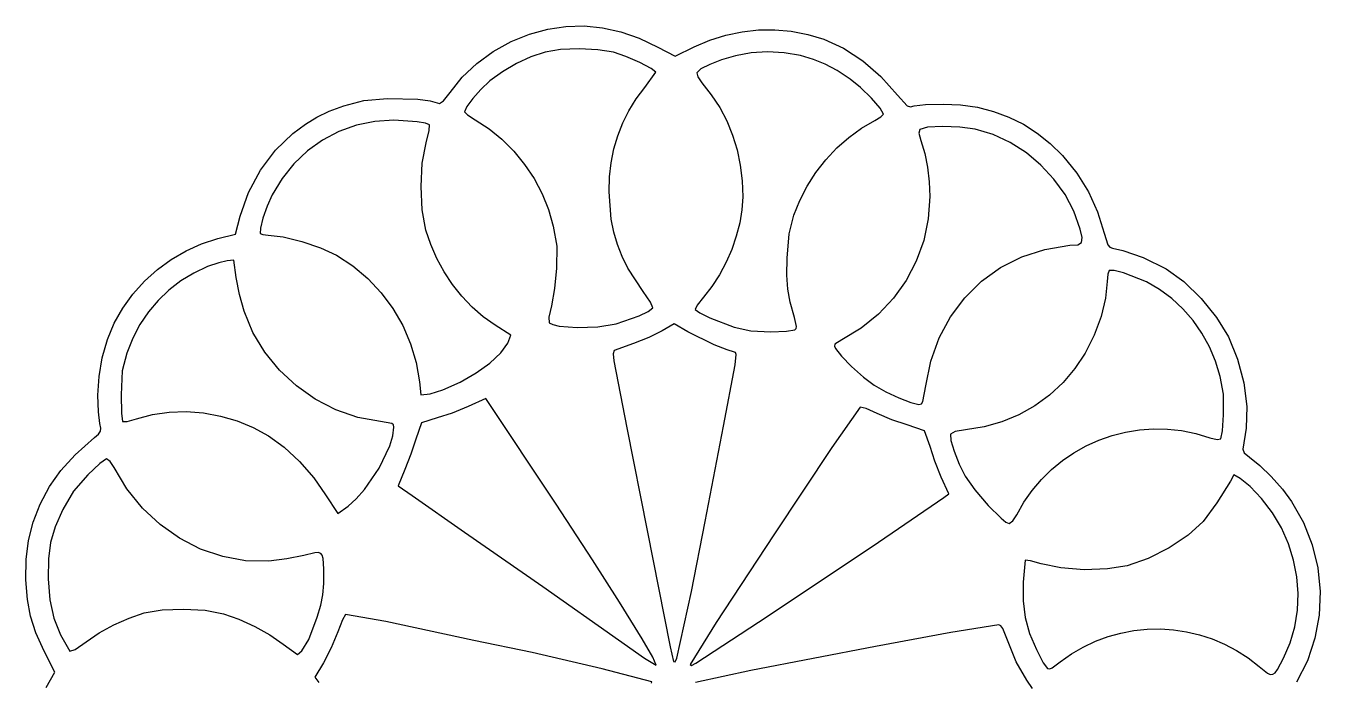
# Model space of a CAD drawing. Extents: x 0 to 11.6, y 0.2 to 11.9.
# Drawn here: x 0.02 to 11.62, y 6.07 to 11.94 of the extents above; entities that cross this region are included whole.
import ezdxf

# ---------------------------------------------------------------- set-up
doc = ezdxf.new("R2010")
doc.units = 0

msp = doc.modelspace()

# ---------------------------------------------------------------- linework, layer by layer
at = {"layer": 'Layer 1', "color": 7, "linetype": 'CONTINUOUS'}
for p, q in [((4.368936, 11.80332), (4.532538, 11.869558)), ((4.532538, 11.869558), (4.695777, 11.915155)), ((4.695777, 11.915155), (4.858959, 11.940097)), ((4.858959, 11.940097), (5.022392, 11.944375)), ((5.022392, 11.944375), (5.186381, 11.927976)), ((5.186381, 11.927976), (5.351233, 11.890889)), ((5.351233, 11.890889), (5.517256, 11.833103)), ((6.15063, 11.816652), (6.293546, 11.861984)), ((6.293546, 11.861984), (6.438675, 11.892636)), ((6.438675, 11.892636), (6.585304, 11.908569)), ((6.585304, 11.908569), (6.732721, 11.90974)), ((6.732721, 11.90974), (6.880213, 11.896107)), ((6.880213, 11.896107), (7.027067, 11.86763)), ((7.027067, 11.86763), (7.172572, 11.824267)), ((4.206337, 11.714465), (4.368936, 11.80332)), ((4.81152, 11.731708), (4.672548, 11.708671)), ((4.978174, 11.739259), (4.81152, 11.731708)), ((5.145544, 11.731353), (4.978174, 11.739259)), ((5.286664, 11.708018), (5.145544, 11.731353)), ((5.517256, 11.833103), (5.684754, 11.754606)), ((5.684754, 11.754606), (5.839005, 11.673187)), ((5.839005, 11.673187), (6.01064, 11.756683)), ((6.01064, 11.756683), (6.15063, 11.816652)), ((7.172572, 11.824267), (7.348019, 11.744826)), ((7.348019, 11.744826), (7.520334, 11.632393)), ((3.929985, 11.484444), (4.05933, 11.607599)), ((4.05933, 11.607599), (4.206337, 11.714465)), ((4.416218, 11.606365), (4.291201, 11.533248)), ((4.5459, 11.666178), (4.416218, 11.606365)), ((4.672548, 11.708671), (4.5459, 11.666178)), ((5.397255, 11.670347), (5.286664, 11.708018)), ((5.521939, 11.616498), (5.397255, 11.670347)), ((5.623812, 11.563823), (5.521939, 11.616498)), ((6.25562, 11.640822), (6.148344, 11.599368)), ((6.379422, 11.677682), (6.25562, 11.640822)), ((6.519848, 11.703803), (6.379422, 11.677682)), ((6.66631, 11.71253), (6.519848, 11.703803)), ((6.814986, 11.703864), (6.66631, 11.71253)), ((6.96205, 11.677803), (6.814986, 11.703864)), ((7.079832, 11.644561), (6.96205, 11.677803)), ((7.185371, 11.602374), (7.079832, 11.644561)), ((7.520334, 11.632393), (7.684089, 11.491065)), ((4.291201, 11.533248), (4.178548, 11.450846)), ((5.566843, 11.393224), (5.665971, 11.529674)), ((5.665971, 11.529674), (5.623812, 11.563823)), ((6.070279, 11.558926), (6.03411, 11.525101)), ((6.03411, 11.525101), (6.041297, 11.487857)), ((6.148344, 11.599368), (6.070279, 11.558926)), ((7.290892, 11.545505), (7.185371, 11.602374)), ((7.408616, 11.468218), (7.290892, 11.545505)), ((7.684089, 11.491065), (7.83386, 11.324939)), ((3.820368, 11.34672), (3.929985, 11.484444)), ((4.097083, 11.375824), (4.023625, 11.294902)), ((4.178548, 11.450846), (4.097083, 11.375824)), ((5.490586, 11.29106), (5.566843, 11.393224)), ((6.041297, 11.487857), (6.077476, 11.435555)), ((6.077476, 11.435555), (6.163237, 11.328052)), ((7.501892, 11.391941), (7.408616, 11.468218)), ((7.599279, 11.29655), (7.501892, 11.391941)), ((2.86918, 11.22895), (3.047574, 11.277457)), ((3.047574, 11.277457), (3.259916, 11.294585)), ((3.259916, 11.294585), (3.532149, 11.288104)), ((3.532149, 11.288104), (3.641908, 11.2729)), ((3.641908, 11.2729), (3.724536, 11.250624)), ((3.724536, 11.250624), (3.761567, 11.272999)), ((3.761567, 11.272999), (3.820368, 11.34672)), ((4.023625, 11.294902), (3.970506, 11.222972)), ((5.424773, 11.184973), (5.490586, 11.29106)), ((6.163237, 11.328052), (6.23799, 11.213643)), ((7.67593, 11.208266), (7.599279, 11.29655)), ((7.83386, 11.324939), (7.920188, 11.228701)), ((2.626829, 11.127415), (2.736571, 11.179603)), ((2.736571, 11.179603), (2.86918, 11.22895)), ((3.970506, 11.222972), (3.95006, 11.174927)), ((3.95006, 11.174927), (3.977915, 11.146768)), ((3.977915, 11.146768), (4.044886, 11.103782)), ((5.369355, 11.074829), (5.424773, 11.184973)), ((6.23799, 11.213643), (6.301544, 11.092865)), ((7.707002, 11.153309), (7.67593, 11.208266)), ((7.684452, 11.130108), (7.707002, 11.153309)), ((7.920188, 11.228701), (7.948116, 11.220372)), ((7.948116, 11.220372), (7.982781, 11.227518)), ((7.982781, 11.227518), (8.082552, 11.239293)), ((8.082552, 11.239293), (8.240795, 11.24419)), ((8.240795, 11.24419), (8.397677, 11.236877)), ((8.397677, 11.236877), (8.548348, 11.214994)), ((8.548348, 11.214994), (8.692612, 11.178625)), ((8.692612, 11.178625), (8.830273, 11.127854)), ((2.411462, 10.979355), (2.523833, 11.063596)), ((2.523833, 11.063596), (2.626829, 11.127415)), ((2.981191, 11.053752), (2.824485, 10.997746)), ((3.14575, 11.087861), (2.981191, 11.053752)), ((3.316255, 11.098906), (3.14575, 11.087861)), ((3.525062, 11.086006), (3.316255, 11.098906)), ((3.598958, 11.073003), (3.525062, 11.086006)), ((3.636885, 11.057644), (3.598958, 11.073003)), ((3.631885, 11.006208), (3.636885, 11.057644)), ((4.044886, 11.103782), (4.169764, 11.023527)), ((5.324288, 10.96049), (5.369355, 11.074829)), ((6.301544, 11.092865), (6.353706, 10.966253)), ((7.396239, 10.946058), (7.510475, 11.028878)), ((7.510475, 11.028878), (7.630237, 11.097859)), ((7.630237, 11.097859), (7.684452, 11.130108)), ((8.102885, 11.035804), (8.031843, 11.016328)), ((8.237075, 11.04292), (8.102885, 11.035804)), ((8.392742, 11.037441), (8.237075, 11.04292)), ((8.528217, 11.019131), (8.392742, 11.037441)), ((8.830273, 11.127854), (8.961135, 11.062766)), ((8.961135, 11.062766), (9.085005, 10.983445)), ((2.256469, 10.831168), (2.411462, 10.979355)), ((2.677535, 10.921011), (2.542246, 10.824715)), ((2.824485, 10.997746), (2.677535, 10.921011)), ((3.605101, 10.897305), (3.631885, 11.006208)), ((4.169764, 11.023527), (4.286255, 10.929122)), ((4.286255, 10.929122), (4.393226, 10.822109)), ((5.289524, 10.841822), (5.324288, 10.96049)), ((6.353706, 10.966253), (6.394283, 10.834344)), ((7.288906, 10.85101), (7.396239, 10.946058)), ((8.031843, 11.016328), (8.024825, 10.982809)), ((8.024825, 10.982809), (8.041805, 10.917817)), ((8.041805, 10.917817), (8.076362, 10.802596)), ((8.68982, 10.970421), (8.528217, 11.019131)), ((8.843769, 10.899077), (8.68982, 10.970421)), ((9.085005, 10.983445), (9.201686, 10.889975)), ((2.122254, 10.652687), (2.256469, 10.831168)), ((2.542246, 10.824715), (2.420523, 10.710025)), ((3.57149, 10.715601), (3.605101, 10.897305)), ((4.393226, 10.822109), (4.489546, 10.704025)), ((5.265017, 10.718689), (5.289524, 10.841822)), ((6.394283, 10.834344), (6.423084, 10.697674)), ((7.189854, 10.745343), (7.288906, 10.85101)), ((8.076362, 10.802596), (8.101624, 10.678631)), ((8.987639, 10.807401), (8.843769, 10.899077)), ((9.119003, 10.697694), (8.987639, 10.807401)), ((9.201686, 10.889975), (9.310983, 10.782441)), ((2.420523, 10.710025), (2.31427, 10.578109)), ((3.560109, 10.505988), (3.57149, 10.715601)), ((4.489546, 10.704025), (4.574081, 10.576411)), ((5.250721, 10.590954), (5.265017, 10.718689)), ((6.423084, 10.697674), (6.439916, 10.55678)), ((7.100459, 10.630668), (7.189854, 10.745343)), ((8.101624, 10.678631), (8.117102, 10.54897)), ((9.235435, 10.57226), (9.119003, 10.697694)), ((9.310983, 10.782441), (9.440513, 10.624267)), ((2.01465, 10.453032), (2.122254, 10.652687)), ((2.31427, 10.578109), (2.225392, 10.430134)), ((4.574081, 10.576411), (4.645697, 10.440805)), ((5.246588, 10.458484), (5.250721, 10.590954)), ((7.022099, 10.508595), (7.100459, 10.630668)), ((9.334509, 10.4334), (9.235435, 10.57226)), ((9.440513, 10.624267), (9.545574, 10.456946)), ((1.939491, 10.241328), (2.01465, 10.453032)), ((3.570992, 10.296533), (3.560109, 10.505988)), ((5.26546, 10.212064), (5.246588, 10.458484)), ((6.439916, 10.55678), (6.444586, 10.412197)), ((6.95615, 10.380733), (7.022099, 10.508595)), ((8.117102, 10.54897), (8.122306, 10.416663)), ((9.545574, 10.456946), (9.627146, 10.278661)), ((2.180145, 10.328564), (2.142544, 10.221869)), ((2.225392, 10.430134), (2.180145, 10.328564)), ((4.645697, 10.440805), (4.703262, 10.298747)), ((6.444586, 10.412197), (6.437218, 10.297522)), ((6.90399, 10.248694), (6.95615, 10.380733)), ((8.122306, 10.416663), (8.10822, 10.215368)), ((9.413798, 10.283417), (9.334509, 10.4334)), ((1.896479, 10.079297), (1.939491, 10.241328)), ((2.142544, 10.221869), (2.119693, 10.133035)), ((3.604172, 10.115301), (3.570992, 10.296533)), ((4.703262, 10.298747), (4.745643, 10.151776)), ((5.288261, 10.097335), (5.26546, 10.212064)), ((6.437218, 10.297522), (6.417874, 10.179727)), ((6.861213, 10.081738), (6.90399, 10.248694)), ((8.10822, 10.215368), (8.067175, 10.021266)), ((9.470876, 10.124613), (9.413798, 10.283417)), ((9.627146, 10.278661), (9.686211, 10.087595)), ((2.119693, 10.133035), (2.118699, 10.085045)), ((3.647101, 9.985724), (3.604172, 10.115301)), ((4.745643, 10.151776), (4.776529, 9.97249)), ((5.320469, 9.986797), (5.288261, 10.097335)), ((6.417874, 10.179727), (6.387295, 10.0607)), ((9.488368, 10.047468), (9.470876, 10.124613)), ((1.453775, 9.930014), (1.593029, 9.992519)), ((1.593029, 9.992519), (1.737209, 10.038556)), ((1.737209, 10.038556), (1.896479, 10.079297)), ((2.118699, 10.085045), (2.143112, 10.074523)), ((2.143112, 10.074523), (2.188878, 10.070146)), ((2.188878, 10.070146), (2.323636, 10.054667)), ((2.323636, 10.054667), (2.490146, 10.013866)), ((2.490146, 10.013866), (2.659579, 9.956192)), ((3.701475, 9.860671), (3.647101, 9.985724)), ((5.362457, 9.879353), (5.320469, 9.986797)), ((6.387295, 10.0607), (6.346221, 9.94233)), ((6.84414, 9.865111), (6.861213, 10.081738)), ((8.067175, 10.021266), (8.000547, 9.836591)), ((9.15198, 9.942843), (9.377757, 9.979985)), ((9.377757, 9.979985), (9.447924, 9.984652)), ((9.447924, 9.984652), (9.482756, 10.00398)), ((9.482756, 10.00398), (9.488368, 10.047468)), ((9.686211, 10.087595), (9.719124, 9.982829)), ((9.719124, 9.982829), (9.736587, 9.961696)), ((1.321013, 9.852321), (1.453775, 9.930014)), ((2.659579, 9.956192), (2.803108, 9.890095)), ((2.803108, 9.890095), (2.949247, 9.795595)), ((4.776529, 9.97249), (4.775852, 9.775571)), ((5.4146, 9.773906), (5.362457, 9.879353)), ((6.346221, 9.94233), (6.295395, 9.826502)), ((6.841644, 9.711633), (6.84414, 9.865111)), ((8.756872, 9.780124), (8.94619, 9.876235)), ((8.94619, 9.876235), (9.15198, 9.942843)), ((9.736587, 9.961696), (9.759576, 9.952455)), ((9.759576, 9.952455), (9.851891, 9.933319)), ((9.851891, 9.933319), (10.035394, 9.868677)), ((10.035394, 9.868677), (10.240855, 9.767673)), ((1.081221, 9.656478), (1.196306, 9.760716)), ((1.196306, 9.760716), (1.321013, 9.852321)), ((1.646703, 9.788015), (1.521892, 9.730101)), ((1.747179, 9.82269), (1.646703, 9.788015)), ((1.823211, 9.839787), (1.747179, 9.82269)), ((1.881836, 9.844368), (1.823211, 9.839787)), ((1.903474, 9.690839), (1.881836, 9.844368)), ((2.949247, 9.795595), (3.083206, 9.682937)), ((3.766547, 9.741167), (3.701475, 9.860671)), ((4.775852, 9.775571), (4.758196, 9.592509)), ((5.550841, 9.564616), (5.4146, 9.773906)), ((6.295395, 9.826502), (6.235555, 9.715105)), ((8.000547, 9.836591), (7.909715, 9.663582)), ((8.586143, 9.65694), (8.756872, 9.780124)), ((9.730208, 9.754204), (9.717284, 9.720262)), ((9.775945, 9.753951), (9.730208, 9.754204)), ((9.860054, 9.732625), (9.775945, 9.753951)), ((10.240855, 9.767673), (10.398852, 9.653675)), ((0.97732, 9.540885), (1.081221, 9.656478)), ((1.405895, 9.660033), (1.299198, 9.578332)), ((1.521892, 9.730101), (1.405895, 9.660033)), ((1.932991, 9.538475), (1.903474, 9.690839)), ((3.083206, 9.682937), (3.203466, 9.554441)), ((3.841571, 9.628234), (3.766547, 9.741167)), ((6.235555, 9.715105), (6.167443, 9.610026)), ((6.849676, 9.58698), (6.841644, 9.711633)), ((7.909715, 9.663582), (7.796053, 9.504473)), ((8.436123, 9.509114), (8.586143, 9.65694)), ((9.711908, 9.654538), (9.697729, 9.506388)), ((9.717284, 9.720262), (9.711908, 9.654538)), ((10.06406, 9.651224), (9.860054, 9.732625)), ((10.182409, 9.582825), (10.06406, 9.651224)), ((10.398852, 9.653675), (10.554834, 9.503098)), ((0.886171, 9.415215), (0.97732, 9.540885)), ((1.299198, 9.578332), (1.202287, 9.485516)), ((1.973569, 9.387748), (1.932991, 9.538475)), ((3.203466, 9.554441), (3.308511, 9.412423)), ((3.925798, 9.522897), (3.841571, 9.628234)), ((4.018483, 9.426179), (3.925798, 9.522897)), ((4.758196, 9.592509), (4.729108, 9.437987)), ((5.616569, 9.468163), (5.550841, 9.564616)), ((6.167443, 9.610026), (6.0918, 9.513153)), ((6.870987, 9.468347), (6.849676, 9.58698)), ((10.291993, 9.501897), (10.182409, 9.582825)), ((0.809336, 9.280745), (0.886171, 9.415215)), ((1.202287, 9.485516), (1.115649, 9.382106)), ((3.308511, 9.412423), (3.396822, 9.2592)), ((4.118879, 9.339104), (4.018483, 9.426179)), ((4.729108, 9.437987), (4.706756, 9.334388)), ((5.596557, 9.386343), (5.63778, 9.418131)), ((5.63778, 9.418131), (5.616569, 9.468163)), ((6.035659, 9.441256), (6.016989, 9.403776)), ((6.016989, 9.403776), (6.060813, 9.372818)), ((6.0918, 9.513153), (6.035659, 9.441256)), ((6.908327, 9.332929), (6.870987, 9.468347)), ((7.796053, 9.504473), (7.66094, 9.3615)), ((8.308933, 9.339076), (8.436123, 9.509114)), ((9.697729, 9.506388), (9.657779, 9.341689)), ((10.39211, 9.409339), (10.291993, 9.501897)), ((10.482057, 9.306049), (10.39211, 9.409339)), ((10.554834, 9.503098), (10.693794, 9.332294)), ((1.115649, 9.382106), (1.039768, 9.268621)), ((2.052316, 9.19715), (1.973569, 9.387748)), ((4.226238, 9.262695), (4.118879, 9.339104)), ((4.706756, 9.334388), (4.709198, 9.28572)), ((4.709198, 9.28572), (4.742286, 9.268375)), ((5.309136, 9.274226), (5.515984, 9.346484)), ((5.515984, 9.346484), (5.596557, 9.386343)), ((6.060813, 9.372818), (6.150309, 9.328841)), ((6.150309, 9.328841), (6.36869, 9.245708)), ((6.92801, 9.250717), (6.908327, 9.332929)), ((7.66094, 9.3615), (7.505752, 9.236901)), ((8.20669, 9.149257), (8.308933, 9.339076)), ((9.657779, 9.341689), (9.595943, 9.173157)), ((10.561133, 9.192926), (10.482057, 9.306049)), ((10.693794, 9.332294), (10.800728, 9.157614)), ((0.748401, 9.134154), (0.809336, 9.280745)), ((1.039768, 9.268621), (0.975131, 9.145581)), ((2.158944, 9.020304), (2.052316, 9.19715)), ((3.396822, 9.2592), (3.466882, 9.09709)), ((4.364698, 9.172507), (4.226238, 9.262695)), ((4.338538, 9.101732), (4.364698, 9.172507)), ((4.742286, 9.268375), (4.798793, 9.255355)), ((4.798793, 9.255355), (4.959168, 9.242734)), ((4.959168, 9.242734), (5.144543, 9.248731)), ((5.144543, 9.248731), (5.309136, 9.274226)), ((5.723089, 9.212476), (5.602685, 9.153603)), ((5.830859, 9.275638), (5.723089, 9.212476)), ((5.951615, 9.204242), (5.830859, 9.275638)), ((6.189588, 9.087144), (5.951615, 9.204242)), ((6.36869, 9.245708), (6.517331, 9.213818)), ((6.517331, 9.213818), (6.695517, 9.204403)), ((6.695517, 9.204403), (6.83717, 9.208793)), ((6.83717, 9.208793), (6.911419, 9.220317)), ((6.911419, 9.220317), (6.92416, 9.232261)), ((6.92416, 9.232261), (6.92801, 9.250717)), ((7.505752, 9.236901), (7.331866, 9.13291)), ((9.595943, 9.173157), (9.516104, 9.013506)), ((10.628636, 9.070869), (10.561133, 9.192926)), ((0.702262, 8.971498), (0.748401, 9.134154)), ((0.975131, 9.145581), (0.922225, 9.013506)), ((3.466882, 9.09709), (3.517174, 8.928411)), ((4.27464, 9.014409), (4.338538, 9.101732)), ((5.464538, 9.100753), (5.293441, 9.037029)), ((5.602685, 9.153603), (5.464538, 9.100753)), ((6.304056, 9.041086), (6.189588, 9.087144)), ((7.270037, 9.093562), (7.266577, 9.07648)), ((7.266577, 9.07648), (7.276134, 9.053603)), ((7.331866, 9.13291), (7.270037, 9.093562)), ((7.276134, 9.053603), (7.329278, 8.985059)), ((8.131516, 8.942086), (8.20669, 9.149257)), ((10.683864, 8.940776), (10.628636, 9.070869)), ((10.800728, 9.157614), (10.881803, 8.959921)), ((0.673117, 8.802463), (0.702262, 8.971498)), ((0.922225, 9.013506), (0.880872, 8.854616)), ((2.290092, 8.859926), (2.158944, 9.020304)), ((4.177719, 8.923733), (4.27464, 9.014409)), ((5.293441, 9.037029), (5.281827, 9.006884)), ((5.281827, 9.006884), (5.288397, 8.945437)), ((5.288397, 8.945437), (5.40515, 8.345204)), ((6.371218, 9.022537), (6.304056, 9.041086)), ((6.380335, 9.017781), (6.371218, 9.022537)), ((6.376579, 8.907841), (6.384747, 9.000296)), ((6.384747, 9.000296), (6.380335, 9.017781)), ((7.329278, 8.985059), (7.420512, 8.892935)), ((8.08553, 8.719995), (8.131516, 8.942086)), ((9.516104, 9.013506), (9.42381, 8.874231)), ((10.726116, 8.803545), (10.683864, 8.940776)), ((10.881803, 8.959921), (10.937003, 8.747692)), ((0.880872, 8.854616), (0.87151, 8.64027)), ((2.442398, 8.718733), (2.290092, 8.859926)), ((3.517174, 8.928411), (3.546179, 8.755479)), ((3.911794, 8.754294), (4.054522, 8.835197)), ((4.054522, 8.835197), (4.177719, 8.923733)), ((6.272134, 8.35791), (6.376579, 8.907841)), ((7.420512, 8.892935), (7.526676, 8.799054)), ((9.42381, 8.874231), (9.316846, 8.748467)), ((0.663166, 8.636737), (0.673117, 8.802463)), ((2.6125, 8.59944), (2.442398, 8.718733)), ((3.546179, 8.755479), (3.558106, 8.639062)), ((3.754751, 8.684667), (3.911794, 8.754294)), ((7.526676, 8.799054), (7.624607, 8.725241)), ((7.624607, 8.725241), (7.726533, 8.666907)), ((8.060599, 8.579875), (8.08553, 8.719995)), ((9.316846, 8.748467), (9.196542, 8.637066)), ((10.754386, 8.646469), (10.726116, 8.803545)), ((10.937003, 8.747692), (10.963395, 8.536175)), ((0.668324, 8.48645), (0.663166, 8.636737)), ((0.87151, 8.64027), (0.874402, 8.475069)), ((2.797036, 8.504763), (2.6125, 8.59944)), ((3.558106, 8.639062), (3.641194, 8.649716)), ((3.641194, 8.649716), (3.754751, 8.684667)), ((4.141497, 8.607106), (3.983403, 8.535031)), ((4.771656, 7.658839), (4.141497, 8.607106)), ((7.726533, 8.666907), (7.844045, 8.611643)), ((7.844045, 8.611643), (7.951946, 8.570253)), ((9.196542, 8.637066), (9.064226, 8.54088)), ((10.75665, 8.460764), (10.754386, 8.646469)), ((0.68012, 8.382325), (0.668324, 8.48645)), ((0.874402, 8.475069), (0.882843, 8.399089)), ((1.153291, 8.462853), (1.302522, 8.484226)), ((1.302522, 8.484226), (1.454918, 8.488964)), ((1.454918, 8.488964), (1.608425, 8.477332)), ((1.608425, 8.477332), (1.76099, 8.449593)), ((2.992644, 8.43742), (2.797036, 8.504763)), ((3.839797, 8.475315), (3.70622, 8.432952)), ((3.983403, 8.535031), (3.839797, 8.475315)), ((7.498401, 8.527986), (7.244886, 8.167766)), ((7.552931, 8.515649), (7.498401, 8.527986)), ((7.650144, 8.472984), (7.552931, 8.515649)), ((7.781607, 8.416405), (7.650144, 8.472984)), ((7.951946, 8.570253), (8.025041, 8.553541)), ((8.025041, 8.553541), (8.046173, 8.558056)), ((8.046173, 8.558056), (8.060599, 8.579875)), ((9.064226, 8.54088), (8.92123, 8.460759)), ((10.963395, 8.536175), (10.958041, 8.340615)), ((0.687904, 8.341312), (0.68012, 8.382325)), ((0.882843, 8.399089), (0.925096, 8.401445)), ((0.925096, 8.401445), (1.009279, 8.424582)), ((1.009279, 8.424582), (1.153291, 8.462853)), ((1.76099, 8.449593), (1.910559, 8.406012)), ((1.910559, 8.406012), (2.055079, 8.346854)), ((3.195962, 8.400125), (2.992644, 8.43742)), ((3.297867, 8.383127), (3.195962, 8.400125)), ((3.314145, 8.369607), (3.297867, 8.383127)), ((3.317781, 8.348282), (3.314145, 8.369607)), ((3.563178, 8.388175), (3.51323, 8.24211)), ((3.70622, 8.432952), (3.563178, 8.388175)), ((6.108928, 7.50531), (6.272134, 8.35791)), ((7.918483, 8.370613), (7.781607, 8.416405)), ((8.075821, 8.316829), (7.918483, 8.370613)), ((8.768882, 8.397556), (8.608512, 8.352122)), ((8.92123, 8.460759), (8.768882, 8.397556)), ((10.746326, 8.317051), (10.75665, 8.460764)), ((0.459774, 8.100892), (0.631668, 8.25589)), ((0.631668, 8.25589), (0.667584, 8.288287)), ((0.667584, 8.288287), (0.685028, 8.313364)), ((0.685028, 8.313364), (0.687904, 8.341312)), ((2.055079, 8.346854), (2.192495, 8.272381)), ((2.192495, 8.272381), (2.333691, 8.17025)), ((3.280471, 8.1822), (3.307893, 8.271807)), ((3.307893, 8.271807), (3.317781, 8.348282)), ((3.51323, 8.24211), (3.470341, 8.108171)), ((5.40515, 8.345204), (5.587649, 7.42403)), ((8.124057, 8.176604), (8.075821, 8.316829)), ((8.348296, 8.309671), (8.30863, 8.288523)), ((8.30863, 8.288523), (8.31213, 8.231608)), ((8.441451, 8.325309), (8.348296, 8.309671)), ((8.608512, 8.352122), (8.441451, 8.325309)), ((9.637788, 8.233606), (9.755881, 8.274933)), ((9.755881, 8.274933), (9.877243, 8.305838)), ((9.877243, 8.305838), (10.00112, 8.326021)), ((10.00112, 8.326021), (10.126758, 8.33518)), ((10.126758, 8.33518), (10.253402, 8.333013)), ((10.253402, 8.333013), (10.380298, 8.319219)), ((10.380298, 8.319219), (10.506692, 8.293497)), ((10.506692, 8.293497), (10.631829, 8.255545)), ((10.631829, 8.255545), (10.697402, 8.238358)), ((10.697402, 8.238358), (10.730906, 8.24615)), ((10.730906, 8.24615), (10.746326, 8.317051)), ((10.958041, 8.340615), (10.930072, 8.153684)), ((2.333691, 8.17025), (2.471553, 8.04221)), ((3.184369, 7.983078), (3.280471, 8.1822)), ((7.244886, 8.167766), (6.722226, 7.385699)), ((8.166461, 8.044745), (8.124057, 8.176604)), ((8.31213, 8.231608), (8.340081, 8.134548)), ((8.340081, 8.134548), (8.384817, 8.019689)), ((9.414429, 8.120896), (9.52372, 8.18216)), ((9.52372, 8.18216), (9.637788, 8.233606)), ((10.930072, 8.153684), (10.940892, 8.1206)), ((0.330456, 7.960682), (0.459774, 8.100892)), ((0.679162, 8.023608), (0.571897, 7.923515)), ((0.740958, 8.065239), (0.679162, 8.023608)), ((0.773094, 8.042984), (0.740958, 8.065239)), ((0.809171, 7.988475), (0.773094, 8.042984)), ((2.471553, 8.04221), (2.597704, 7.896935)), ((3.470341, 8.108171), (3.414047, 7.970514)), ((8.223995, 7.902622), (8.166461, 8.044745)), ((8.384817, 8.019689), (8.438674, 7.909377)), ((9.213202, 7.970119), (9.310672, 8.050115)), ((9.310672, 8.050115), (9.414429, 8.120896)), ((10.940892, 8.1206), (10.989434, 8.079566)), ((10.989434, 8.079566), (11.079925, 8.007437)), ((11.079925, 8.007437), (11.1832, 7.906622)), ((0.230455, 7.818962), (0.330456, 7.960682)), ((0.571897, 7.923515), (0.443678, 7.77611)), ((0.923915, 7.796548), (0.809171, 7.988475)), ((2.597704, 7.896935), (2.703766, 7.743098)), ((3.052163, 7.789901), (3.184369, 7.983078)), ((3.414047, 7.970514), (3.355622, 7.824156)), ((8.292302, 7.753188), (8.223995, 7.902622)), ((8.438674, 7.909377), (8.524404, 7.787267)), ((9.122774, 7.881209), (9.213202, 7.970119)), ((10.849449, 7.923008), (10.81803, 7.865036)), ((10.905848, 7.890266), (10.849449, 7.923008)), ((11.1832, 7.906622), (11.283562, 7.793601)), ((0.146512, 7.659428), (0.230455, 7.818962)), ((0.443678, 7.77611), (0.34917, 7.611942)), ((1.062062, 7.625475), (0.923915, 7.796548)), ((2.979612, 7.707725), (3.052163, 7.789901)), ((3.355622, 7.824156), (3.480442, 7.737006)), ((8.524404, 7.787267), (8.644727, 7.648399)), ((8.96606, 7.677855), (9.040142, 7.783687)), ((9.040142, 7.783687), (9.122774, 7.881209)), ((10.81803, 7.865036), (10.69566, 7.671225)), ((10.995579, 7.819439), (10.905848, 7.890266)), ((11.096701, 7.710557), (10.995579, 7.819439)), ((11.283562, 7.793601), (11.365318, 7.684854)), ((0.083599, 7.499294), (0.146512, 7.659428)), ((2.703766, 7.743098), (2.813691, 7.577621)), ((2.906542, 7.641654), (2.979612, 7.707725)), ((3.480442, 7.737006), (3.95006, 7.407651)), ((7.60489, 7.280851), (8.248008, 7.718313)), ((8.248008, 7.718313), (8.292302, 7.753188)), ((8.901284, 7.564013), (8.96606, 7.677855)), ((10.69566, 7.671225), (10.574269, 7.50531)), ((11.19456, 7.581169), (11.096701, 7.710557)), ((11.365318, 7.684854), (11.472904, 7.495092)), ((0.34917, 7.611942), (0.280545, 7.456166)), ((1.220266, 7.477279), (1.062062, 7.625475)), ((2.813691, 7.577621), (2.906542, 7.641654)), ((5.09647, 7.162128), (4.771656, 7.658839)), ((8.644727, 7.648399), (8.760654, 7.534488)), ((8.865178, 7.509764), (8.901284, 7.564013)), ((11.274501, 7.448823), (11.19456, 7.581169)), ((0.041506, 7.335043), (0.083599, 7.499294)), ((0.280545, 7.456166), (0.23913, 7.316206)), ((1.39518, 7.353983), (1.220266, 7.477279)), ((5.983985, 6.877186), (6.108928, 7.50531)), ((8.760654, 7.534488), (8.804787, 7.499927)), ((8.804787, 7.499927), (8.833201, 7.487248)), ((8.833201, 7.487248), (8.865178, 7.509764)), ((10.574269, 7.50531), (10.437812, 7.381649)), ((11.33813, 7.306113), (11.274501, 7.448823)), ((11.472904, 7.495092), (11.55156, 7.295091)), ((0.019629, 7.163504), (0.041506, 7.335043)), ((0.23913, 7.316206), (0.220018, 7.168763)), ((1.583459, 7.257612), (1.39518, 7.353983)), ((3.95006, 7.407651), (4.652107, 6.921435)), ((5.587649, 7.42403), (5.792821, 6.380937)), ((6.722226, 7.385699), (6.206309, 6.598619)), ((10.437812, 7.381649), (10.268254, 7.268086)), ((1.781757, 7.190189), (1.583459, 7.257612)), ((2.508962, 7.200392), (2.357163, 7.169597)), ((2.608294, 7.224007), (2.508962, 7.200392)), ((2.639443, 7.22569), (2.608294, 7.224007)), ((2.660842, 7.218889), (2.639443, 7.22569)), ((2.674437, 7.202305), (2.660842, 7.218889)), ((2.682173, 7.174637), (2.674437, 7.202305)), ((6.584721, 6.602199), (7.60489, 7.280851)), ((10.268254, 7.268086), (10.081419, 7.173847)), ((11.384339, 7.159172), (11.33813, 7.306113)), ((11.55156, 7.295091), (11.601193, 7.088144)), ((0.017364, 6.981506), (0.019629, 7.163504)), ((0.220018, 7.168763), (0.218302, 6.990537)), ((1.986726, 7.153739), (1.781757, 7.190189)), ((2.195021, 7.150285), (1.986726, 7.153739)), ((2.357163, 7.169597), (2.195021, 7.150285)), ((2.687853, 7.080848), (2.682173, 7.174637)), ((2.68846, 6.950408), (2.687853, 7.080848)), ((5.340326, 6.782821), (5.09647, 7.162128)), ((8.978336, 7.157066), (8.958653, 6.96005)), ((9.024448, 7.152499), (8.978336, 7.157066)), ((9.120207, 7.126416), (9.024448, 7.152499)), ((9.297246, 7.089034), (9.120207, 7.126416)), ((9.505215, 7.073055), (9.297246, 7.089034)), ((9.713912, 7.079193), (9.505215, 7.073055)), ((9.893134, 7.108161), (9.713912, 7.079193)), ((10.081419, 7.173847), (9.893134, 7.108161)), ((11.413098, 7.009644), (11.384339, 7.159172)), ((11.601193, 7.088144), (11.621711, 6.877545)), ((0.030633, 6.806217), (0.017364, 6.981506)), ((0.218302, 6.990537), (0.232771, 6.802311)), ((11.424381, 6.859172), (11.413098, 7.009644)), ((2.661703, 6.755184), (2.680726, 6.849028)), ((2.680726, 6.849028), (2.68846, 6.950408)), ((4.652107, 6.921435), (5.329441, 6.445965)), ((5.852624, 6.281595), (5.983985, 6.877186)), ((8.958653, 6.96005), (8.958965, 6.795046)), ((11.418159, 6.709401), (11.424381, 6.859172)), ((11.621711, 6.877545), (11.613022, 6.666588)), ((0.058891, 6.655472), (0.030633, 6.806217)), ((0.232771, 6.802311), (0.267659, 6.639482)), ((2.62844, 6.647355), (2.661703, 6.755184)), ((5.54173, 6.453912), (5.340326, 6.782821)), ((8.958965, 6.795046), (8.97788, 6.64552)), ((0.10757, 6.508239), (0.058891, 6.655472)), ((0.267659, 6.639482), (0.326503, 6.490274)), ((0.805775, 6.579769), (0.94195, 6.640132)), ((0.94195, 6.640132), (1.078166, 6.685733)), ((1.078166, 6.685733), (1.238186, 6.71289)), ((1.238186, 6.71289), (1.430524, 6.720529)), ((1.430524, 6.720529), (1.624079, 6.708966)), ((1.624079, 6.708966), (1.787749, 6.678518)), ((1.787749, 6.678518), (1.928176, 6.629873)), ((1.928176, 6.629873), (2.0697, 6.565538)), ((2.553044, 6.447525), (2.62844, 6.647355)), ((2.855309, 6.623093), (2.813661, 6.516281)), ((2.883114, 6.671013), (2.855309, 6.623093)), ((3.244004, 6.608278), (2.883114, 6.671013)), ((8.97788, 6.64552), (9.017119, 6.502836)), ((11.394406, 6.561974), (11.418159, 6.709401)), ((11.613022, 6.666588), (11.575033, 6.458566)), ((0.182099, 6.343488), (0.10757, 6.508239)), ((0.557483, 6.426672), (0.675625, 6.507624)), ((0.675625, 6.507624), (0.805775, 6.579769)), ((2.0697, 6.565538), (2.204426, 6.489527)), ((2.813661, 6.516281), (2.754867, 6.373494)), ((4.032417, 6.439051), (3.244004, 6.608278)), ((6.206309, 6.598619), (5.973028, 6.223357)), ((6.024657, 6.234665), (6.584721, 6.602199)), ((8.311546, 6.511649), (7.634753, 6.385467)), ((8.741628, 6.580357), (8.311546, 6.511649)), ((8.759307, 6.570509), (8.741628, 6.580357)), ((8.777509, 6.545411), (8.759307, 6.570509)), ((8.819403, 6.442512), (8.777509, 6.545411)), ((9.017119, 6.502836), (9.078399, 6.358359)), ((9.720465, 6.473773), (9.835769, 6.505654)), ((9.835769, 6.505654), (9.952802, 6.527633)), ((9.952802, 6.527633), (10.070909, 6.539726)), ((10.070909, 6.539726), (10.189437, 6.541946)), ((10.189437, 6.541946), (10.307731, 6.53431)), ((10.307731, 6.53431), (10.425138, 6.516831)), ((10.425138, 6.516831), (10.541002, 6.489526)), ((11.353092, 6.418536), (11.394406, 6.561974)), ((0.326503, 6.490274), (0.412841, 6.342913)), ((0.459553, 6.35944), (0.557483, 6.426672)), ((2.204426, 6.489527), (2.32446, 6.405849)), ((2.32446, 6.405849), (2.452611, 6.313562)), ((2.491073, 6.344813), (2.553044, 6.447525)), ((4.556221, 6.330034), (4.032417, 6.439051)), ((5.329441, 6.445965), (5.564554, 6.280556)), ((5.637637, 6.289446), (5.54173, 6.453912)), ((7.634753, 6.385467), (6.518378, 6.170526)), ((8.89695, 6.24708), (8.819403, 6.442512)), ((9.497661, 6.380245), (9.607544, 6.431974)), ((9.607544, 6.431974), (9.720465, 6.473773)), ((10.541002, 6.489526), (10.65467, 6.452408)), ((10.65467, 6.452408), (10.765487, 6.405493)), ((10.765487, 6.405493), (10.8728, 6.348796)), ((11.294191, 6.28073), (11.353092, 6.418536)), ((11.575033, 6.458566), (11.507651, 6.256774)), ((0.275849, 6.153896), (0.182099, 6.343488)), ((0.412841, 6.342913), (0.459553, 6.35944)), ((2.452611, 6.313562), (2.491073, 6.344813)), ((2.754867, 6.373494), (2.685843, 6.239082)), ((5.183463, 6.186301), (4.556221, 6.330034)), ((5.564554, 6.280556), (5.669936, 6.216398)), ((5.669936, 6.216398), (5.637637, 6.289446)), ((5.792821, 6.380937), (5.824615, 6.250415)), ((5.838919, 6.246081), (5.852624, 6.281595)), ((9.078399, 6.358359), (9.138497, 6.237857)), ((9.289623, 6.246929), (9.391469, 6.318568)), ((9.391469, 6.318568), (9.497661, 6.380245)), ((10.8728, 6.348796), (10.975954, 6.282331)), ((10.975954, 6.282331), (11.074295, 6.206114)), ((11.239237, 6.177959), (11.294191, 6.28073)), ((0.198602, 6.017908), (0.275849, 6.153896)), ((2.685843, 6.239082), (2.609534, 6.110634)), ((5.628341, 6.067592), (5.183463, 6.186301)), ((5.824615, 6.250415), (5.838919, 6.246081)), ((5.973028, 6.223357), (5.985903, 6.215112)), ((5.985903, 6.215112), (6.024657, 6.234665)), ((6.518378, 6.170526), (6.022053, 6.062395)), ((8.992108, 6.083856), (8.89695, 6.24708)), ((9.138497, 6.237857), (9.177689, 6.187582)), ((9.177689, 6.187582), (9.196967, 6.184812)), ((9.196967, 6.184812), (9.220043, 6.194838)), ((9.220043, 6.194838), (9.289623, 6.246929)), ((11.074295, 6.206114), (11.149055, 6.147359)), ((11.217932, 6.149699), (11.239237, 6.177959)), ((11.507651, 6.256774), (11.410785, 6.064505)), ((2.609534, 6.110634), (2.644727, 6.062906)), ((5.627468, 6.056721), (5.628341, 6.067592)), ((9.044041, 6.008037), (8.992108, 6.083856)), ((11.149055, 6.147359), (11.175312, 6.135238)), ((11.175312, 6.135238), (11.197447, 6.135738)), ((11.197447, 6.135738), (11.217932, 6.149699))]:
    msp.add_line(p, q, dxfattribs=at)

doc.saveas('drawing.dxf')
